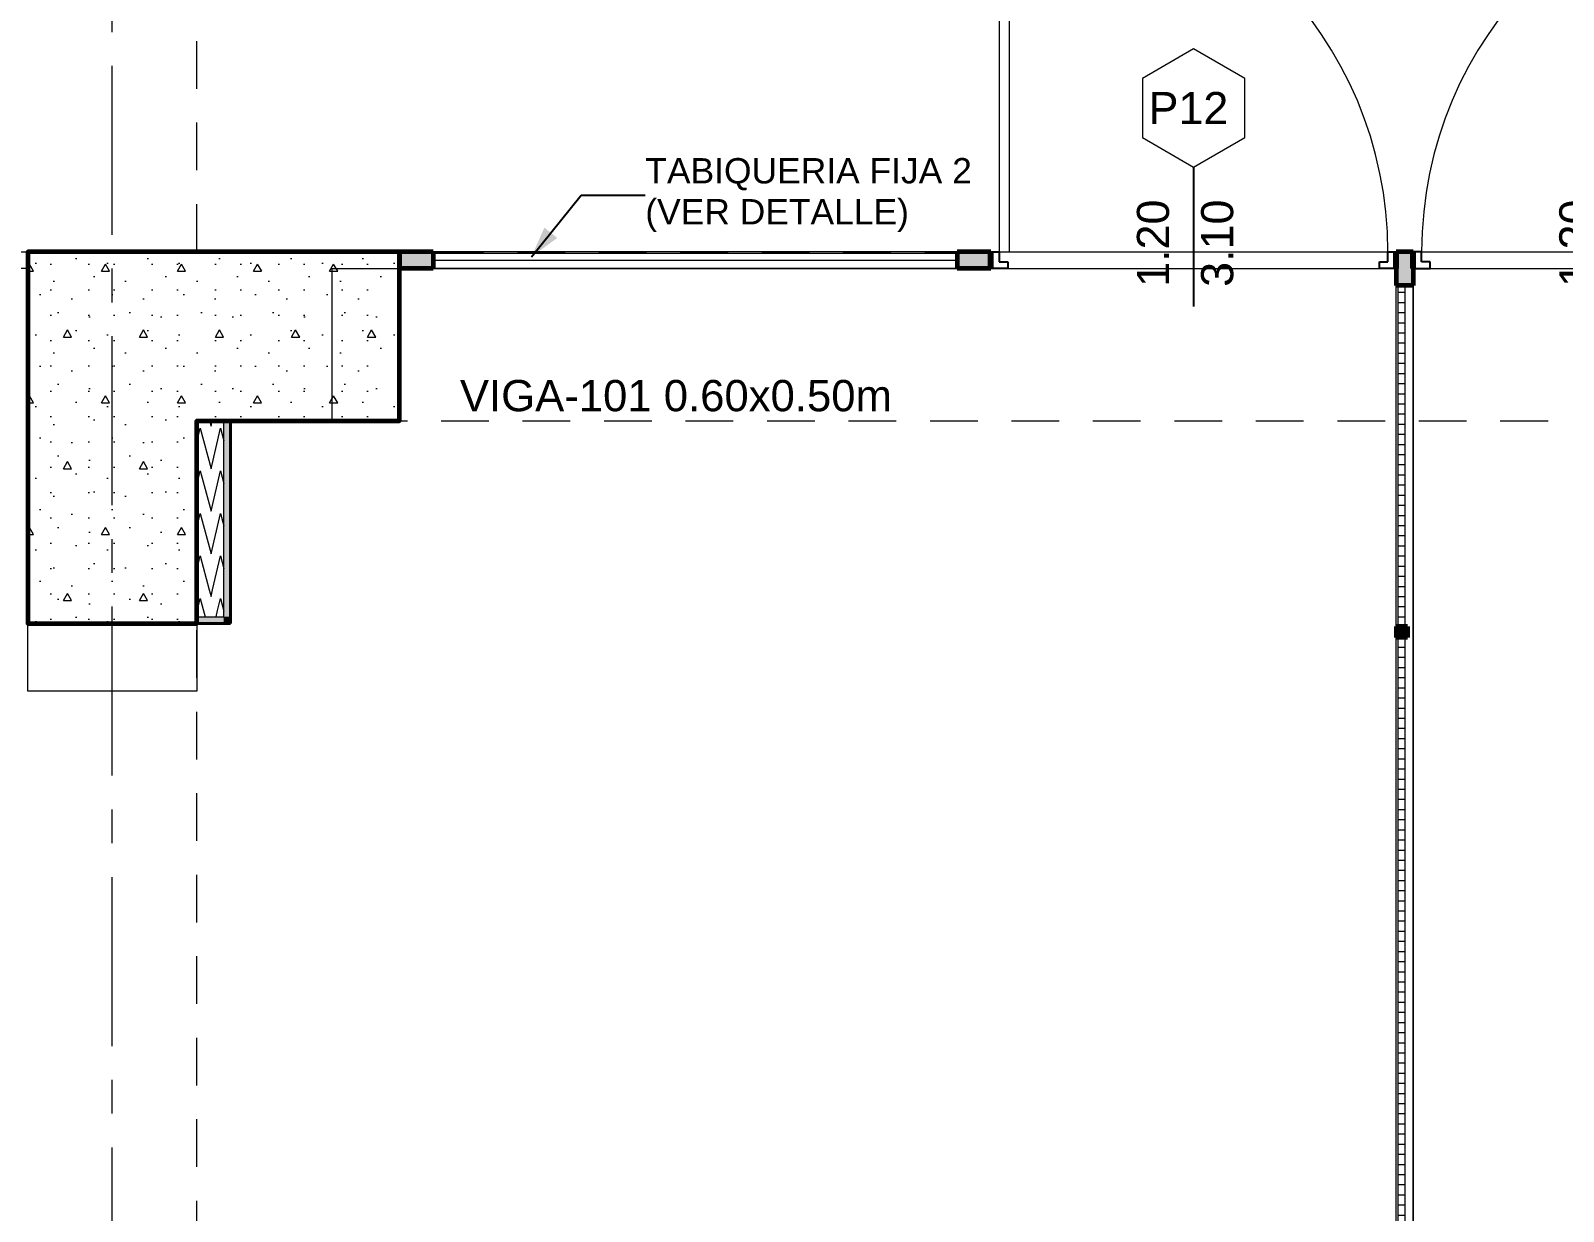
# Model space of a CAD drawing. Header units: inches. Extents: x -19 to 5698, y -728 to 92.
# Drawn here: x 208.078 to 212.614, y 14.561 to 18.054 of the extents above; entities that cross this region are included whole.
import ezdxf

# ---------------------------------------------------------------- set-up
doc = ezdxf.new("R2010")
doc.units = ezdxf.units.IN
doc.header["$MEASUREMENT"] = 0
doc.set_wipeout_variables(frame=1)
for name, pattern in [('HIDDEN', [0.375, 0.25, -0.125]), ('Hidden Line', [0.195611, 0.141111, -0.0545]), ('Punto & Raya', [0.65, 0.5, -0.075, 0, -0.075]), ('Wipeout_Contour', [1, 0, -1])]:
    doc.linetypes.add(name, pattern=pattern)
doc.layers.get('0').update_dxf_attribs({"color": 61})
doc.layers.add('00 conduct tomacorr', color=120, linetype='HIDDEN', lineweight=30)
for name, color, linetype in [('02 _ ARQ _ ALB _ Ejes Generales', 251, 'Continuous'), ('02 _ ARQ _ ALB _ Muros Interiores', 7, 'Continuous'), ('02 _ ARQ _ ZON _ Espacio.3D', 7, 'Continuous'), ('08 _ STR _ EXT _ 06 Columnas', 7, 'Continuous'), ('08 _ STR _ EXT _ 09 Vigas', 251, 'Continuous'), ('Acabado - Muros', 7, 'Continuous'), ('Estructura - 04 MURO', 7, 'Continuous'), ('Notas - Etiquetas', 7, 'Continuous')]:
    doc.layers.add(name, color=color, linetype=linetype)
doc.styles.add('Estilo_Generado_4', font='swisse.ttf')
doc.dimstyles.new('Estilo_Generado__8', dxfattribs={"dimtxt": 0.18, "dimasz": 0.0912, "dimexe": 0.18, "dimexo": 0.0625, "dimgap": 0, "dimtad": 0, "dimtih": 1, "dimtoh": 1, "dimdec": 4, "dimzin": 0, "dimdsep": 46, "dimcen": 0.09, "dimadec": 0, "dimazin": 0, "dimtfac": 1, "dimtdec": 4, "dimtmove": 0, "dimatfit": 3, "dimldrblk": 'ARROWHEAD_5', "dimfxl": 1, "dimtolj": 1, "dimtzin": 0, "dimarcsym": 0})
pattern_1 = [(0, (185.000038, 1e-08), (0, 0.03), [])]

# ---------------------------------------------------------------- blocks, each defined once
blk = doc.blocks.new('*X156', base_point=(1608.118, 0))
at = {"layer": 'Estructura - 04 MURO', "color": 9, "linetype": 'Continuous', "lineweight": 5}
for p, q in [((1631.7249, 16.3999), (1631.7302, 16.38)), ((1631.7302, 16.38), (1631.7348, 16.3999)), ((1631.7497, 16.3382), (1631.758, 16.3739)), ((1631.758, 16.3739), (1631.768, 16.3367))]:
    blk.add_line(p, q, dxfattribs=at)
blk = doc.blocks.new('*X157', base_point=(1608.118, 0))
at = {"layer": 'Estructura - 04 MURO', "color": 9, "linetype": 'Continuous', "lineweight": 5}
for p, q in [((1631.688, 16.3308), (1631.698, 16.3739)), ((1631.698, 16.3739), (1631.7125, 16.3199)), ((1631.7455, 16.3199), (1631.7497, 16.3382))]:
    blk.add_line(p, q, dxfattribs=at)
blk = doc.blocks.new('*X158', base_point=(1608.118, 0))
at = {"layer": 'Estructura - 04 MURO', "color": 9, "linetype": 'Continuous', "lineweight": 5}
for p, q in [((1631.688, 16.8348), (1631.698, 16.8779)), ((1631.698, 16.8779), (1631.7302, 16.758)), ((1631.7259, 16.9), (1631.7302, 16.884)), ((1631.7302, 16.884), (1631.7339, 16.9)), ((1631.7302, 16.758), (1631.758, 16.8779)), ((1631.758, 16.8779), (1631.768, 16.8407)), ((1631.688, 16.7088), (1631.698, 16.7519)), ((1631.698, 16.7519), (1631.7302, 16.632)), ((1631.7302, 16.632), (1631.758, 16.7519)), ((1631.758, 16.7519), (1631.768, 16.7147)), ((1631.688, 16.5828), (1631.698, 16.6259)), ((1631.698, 16.6259), (1631.7302, 16.506)), ((1631.7302, 16.506), (1631.758, 16.6259)), ((1631.758, 16.6259), (1631.768, 16.5887)), ((1631.688, 16.4568), (1631.698, 16.4999)), ((1631.698, 16.4999), (1631.7249, 16.3999)), ((1631.7348, 16.3999), (1631.758, 16.4999)), ((1631.758, 16.4999), (1631.768, 16.4627))]:
    blk.add_line(p, q, dxfattribs=at)
blk = doc.blocks.new('ARROWHEAD_5')
at = {"linetype": 'Continuous', "lineweight": 0}
blk.add_hatch(color=0, dxfattribs=at).paths.add_polyline_path([(-1, 0.2679), (0, 0), (-1, -0.2679)])
at = {"color": 0, "linetype": 'Continuous', "lineweight": 0}
blk.add_line((0, 0), (-1, 0), dxfattribs=at)

msp = doc.modelspace()

# ---------------------------------------------------------------- hatches: boundary and pattern name
at = {"layer": '08 _ STR _ EXT _ 06 Columnas', "linetype": 'Continuous', "lineweight": 9}
h = msp.add_hatch(dxfattribs=at)
h.set_pattern_fill('HORMIGÓN_EN_MASA_0002', style=0, pattern_type=2)
h.set_pattern_definition([(0, (185.00004, 1e-08), (0, 0.3897114), [0.024375, -0.200625]), (0, (185.11254, 0.19486), (0, 0.3897114), [0.024375, -0.200625]), (60, (185.00004, 1e-08), (-0.3375, 0.1948557), [0.024375, -0.200625]), (60, (185.22504, 1e-08), (-0.3375, 0.1948557), [0.024375, -0.200625]), (120, (185.0244, 1e-08), (0.3375, 0.1948557), [0.024375, -0.200625]), (120, (185.2494, 1e-08), (0.3375, 0.1948557), [0.024375, -0.200625]), (0, (185.00004, 0.0375), (0, 0.075), [0, -0.075, 0, -0.1125]), (45, (185.03754, 0.0375), (-0.053033, 0.053033), [0, -0.05625, 0, -0.09375])])
h.paths.add_polyline_path([(209.17, 17.4), (208.07, 17.4), (208.07, 16.2998), (208.57, 16.2999), (208.57, 16.9), (209.17, 16.9001)])
at = {"layer": 'Estructura - 04 MURO', "linetype": 'Continuous', "lineweight": 9}
for points in [[(208.67, 16.9), (208.65, 16.9), (208.65, 16.3199), (208.67, 16.3199)], [(208.65, 16.3199), (208.57, 16.3199), (208.57, 16.2999), (208.65, 16.2999)], [(208.67, 16.3199), (208.65, 16.3199), (208.67, 16.2999)], [(208.65, 16.2999), (208.67, 16.2999), (208.65, 16.3199)]]:
    msp.add_hatch(color=250, dxfattribs=at).paths.add_polyline_path(points)

# ---------------------------------------------------------------- linework, layer by layer
at = {"layer": '02 _ ARQ _ ALB _ Ejes Generales', "color": 251, "linetype": 'Punto & Raya', "lineweight": 13, "true_color": 0x636466}
msp.add_line((208.32, 3.05), (208.32, 44.9), dxfattribs=at)
at = {"layer": '02 _ ARQ _ ALB _ Muros Interiores', "color": 165, "linetype": 'Continuous', "lineweight": 15}
for p, q in [((210.945, 18.55), (210.945, 17.4)), ((210.975, 17.4), (210.975, 18.55)), ((210.945, 17.4), (210.975, 17.4))]:
    msp.add_line(p, q, dxfattribs=at)
at = {"layer": '02 _ ARQ _ ALB _ Muros Interiores', "color": 152, "linetype": 'Continuous', "lineweight": 25}
msp.add_line((211.52, 17.65), (211.52, 17.2375), dxfattribs=at)
at = {"layer": '02 _ ARQ _ ALB _ Muros Interiores', "color": 7, "linetype": 'Continuous', "lineweight": 80}
for p, q in [((210.92, 17.35), (210.92, 17.4)), ((210.92, 17.35), (210.92, 17.4)), ((210.92, 17.35), (210.92, 17.4)), ((212.12, 17.35), (212.12, 17.4)), ((212.12, 17.35), (212.12, 17.4)), ((212.12, 17.35), (212.12, 17.4)), ((212.17, 17.35), (212.17, 17.4)), ((212.17, 17.35), (212.17, 17.4)), ((212.17, 17.35), (212.17, 17.4))]:
    msp.add_line(p, q, dxfattribs=at)
at = {"layer": '02 _ ARQ _ ALB _ Muros Interiores', "color": 165, "linetype": 'Continuous', "lineweight": 25}
for p, q in [((210.92, 17.35), (210.92, 17.4)), ((210.92, 17.4), (210.945, 17.4)), ((210.945, 17.4), (210.945, 17.37)), ((212.095, 17.37), (212.095, 17.4)), ((212.095, 17.4), (212.12, 17.4)), ((212.12, 17.4), (212.12, 17.35)), ((212.195, 17.4), (212.17, 17.4)), ((212.17, 17.4), (212.17, 17.35)), ((212.195, 17.37), (212.195, 17.4)), ((210.97, 17.35), (210.92, 17.35)), ((210.945, 17.37), (210.97, 17.37)), ((210.97, 17.37), (210.97, 17.35)), ((212.07, 17.35), (212.07, 17.37)), ((212.07, 17.37), (212.095, 17.37)), ((212.12, 17.35), (212.07, 17.35)), ((212.17, 17.35), (212.22, 17.35)), ((212.22, 17.37), (212.195, 17.37)), ((212.22, 17.35), (212.22, 17.37))]:
    msp.add_line(p, q, dxfattribs=at)
at = {"layer": '02 _ ARQ _ ALB _ Muros Interiores', "color": 251, "linetype": 'Continuous', "lineweight": 13, "flags": 128}
msp.add_lwpolyline([(211.52, 18), (211.3685, 17.9125), (211.3685, 17.7375), (211.52, 17.65), (211.6716, 17.7375), (211.6716, 17.9125)], close=True, dxfattribs=at)
at = {"layer": '02 _ ARQ _ ALB _ Muros Interiores', "color": 165, "linetype": 'Continuous', "lineweight": 15}
for centre, start, end in [((210.945, 17.4), 0, 90), ((213.345, 17.4), 90, 180)]:
    msp.add_arc(centre, 1.15, start, end, dxfattribs=at)
at = {"layer": '02 _ ARQ _ ZON _ Espacio.3D', "color": 254, "linetype": 'Continuous', "lineweight": 0, "flags": 128}
msp.add_lwpolyline([(205.07, 17.4), (229.57, 17.4), (229.57, 16.25), (230.77, 16.25), (230.77, 15.5372), (232.42, 15.5372), (232.42, 15.1499), (233.32, 15.1499), (233.3204, 17.1), (232.82, 17.1), (232.82, 19.05), (230.67, 19.05), (230.67, 20.35), (231.67, 20.35), (231.67, 22.25), (231.17, 22.25), (231.17, 22.7), (231.67, 22.7), (231.67, 24.4), (231.17, 24.4), (231.17, 24.85), (231.67, 24.85), (231.67, 29.7), (208.07, 29.7)], dxfattribs=at)
for points in [[(208.57, 16.1), (208.07, 16.1), (208.07, 17.35), (205.07, 17.35), (205.07, 6.45), (207.5228, 6.4503), (207.5228, 7.7), (207.7528, 7.7), (208.07, 7.7), (208.07, 8.1), (208.57, 8.1), (208.57, 7.2), (207.6661, 7.2), (207.6661, 6.45), (212.1198, 6.45), (212.1198, 7.7005), (212.1198, 17.3498), (208.97, 17.3498), (208.97, 16.9001), (208.57, 16.9)], [(212.17, 7.7005), (212.2252, 7.7005), (212.225, 6.2005), (216.8495, 6.1997), (216.8495, 7.6997), (217.0795, 7.6996), (217.0796, 7.6996), (217.0795, 7.35), (219.2295, 7.35), (219.2295, 17.15), (215.57, 17.15), (215.57, 16.9), (215.57, 16.5), (215.07, 16.5), (215.07, 16.9), (215.07, 17.3496), (212.17, 17.3496)]]:
    msp.add_lwpolyline(points, close=True, dxfattribs=at)
at = {"layer": '08 _ STR _ EXT _ 06 Columnas', "color": 7, "linetype": 'Continuous', "lineweight": 60, "flags": 128}
msp.add_lwpolyline([(209.17, 17.4), (208.07, 17.4), (208.07, 16.2998), (208.57, 16.2999), (208.57, 16.9), (209.17, 16.9001)], close=True, dxfattribs=at)
at = {"layer": '08 _ STR _ EXT _ 09 Vigas', "color": 251, "linetype": 'Hidden Line', "lineweight": 13, "true_color": 0x636466}
for p, q in [((208.57, 17.4), (208.57, 29.7)), ((208.57, 16.9), (215.07, 16.9)), ((208.57, 7.7), (208.57, 16.9))]:
    msp.add_line(p, q, dxfattribs=at)
at = {"layer": 'Acabado - Muros', "color": 7, "linetype": 'Continuous', "lineweight": 60}
for p, q in [((209.17, 17.4), (209.17, 17.35)), ((210.92, 17.4), (210.92, 17.35)), ((212.17, 17.4), (212.12, 17.4))]:
    msp.add_line(p, q, dxfattribs=at)
at = {"layer": 'Estructura - 04 MURO', "color": 143, "linetype": 'Continuous', "lineweight": 5}
for p, q in [((208.65, 16.3999), (208.65, 16.9)), ((208.65, 16.3199), (208.65, 16.3999)), ((208.65, 16.3199), (208.65, 16.3999)), ((208.57, 16.3199), (208.65, 16.3199))]:
    msp.add_line(p, q, dxfattribs=at)
at = {"layer": 'Estructura - 04 MURO', "color": 7, "linetype": 'Continuous', "lineweight": 40, "flags": 128}
for points in [[(208.67, 16.9), (208.65, 16.9)], [(208.67, 16.3199), (208.67, 16.9)], [(208.57, 16.2999), (208.67, 16.2999)], [(208.67, 16.2999), (208.67, 16.3199)]]:
    msp.add_lwpolyline(points, dxfattribs=at)

# ---------------------------------------------------------------- block references
at = {"layer": 'Estructura - 04 MURO', "color": 7, "lineweight": 80}
for name in ['*X158', '*X156', '*X157']:
    msp.add_blockref(name, (185, 0), dxfattribs=at)

# ---------------------------------------------------------------- texts
at = {"layer": '02 _ ARQ _ ALB _ Muros Interiores', "color": 5, "lineweight": 25, "insert": (211.3867, 17.7775), "char_height": 0.095, "attachment_point": 7, "style": 'Estilo_Generado_4'}
msp.add_mtext('\\A1;{\\pql;\\pt0;\\fSwis721 Ex BT|b0|i0|c0|p34;P12\\fSwis721 Ex BT|b0|i0|c0|p34;\\fSwis721 Ex BT|b0|i0|c0|p34;\\fSwis721 Ex BT|b0|i0|c0|p34;}', dxfattribs=at)
at = {"layer": '02 _ ARQ _ ALB _ Muros Interiores', "color": 5, "lineweight": 25, "char_height": 0.095, "attachment_point": 7, "rotation": 90, "style": 'Estilo_Generado_4'}
for s, insert in [('\\A1;{\\pql;\\pt0;\\fSwis721 Ex BT|b0|i0|c0|p34;1.20\\fSwis721 Ex BT|b0|i0|c0|p34;\\A1{\\H.66x;\\S^  ;}\\fSwis721 Ex BT|b0|i0|c0|p34;\\fSwis721 Ex BT|b0|i0|c0|p34;}', (211.475, 17.296)), ('\\A1;{\\pql;\\pt0;\\fSwis721 Ex BT|b0|i0|c0|p34;3.10\\fSwis721 Ex BT|b0|i0|c0|p34;\\A1{\\H.66x;\\S^  ;}\\fSwis721 Ex BT|b0|i0|c0|p34;\\fSwis721 Ex BT|b0|i0|c0|p34;}', (211.665, 17.296)), ('\\A1;{\\pql;\\pt0;\\fSwis721 Ex BT|b0|i0|c0|p34;1.20\\fSwis721 Ex BT|b0|i0|c0|p34;\\A1{\\H.66x;\\S^  ;}\\fSwis721 Ex BT|b0|i0|c0|p34;\\fSwis721 Ex BT|b0|i0|c0|p34;}', (212.725, 17.296))]:
    msp.add_mtext(s, dxfattribs=dict(at, insert=insert))
at = {"layer": 'Notas - Etiquetas', "color": 171, "linetype": 'Continuous', "lineweight": 13, "insert": (209.8975, 17.5676), "char_height": 0.075, "width": 0.98503, "attachment_point": 4, "rotation": 359.9999, "line_spacing_factor": 0.969465, "style": 'Estilo_Generado_4'}
msp.add_mtext('\\A1;{\\pql;\\fSwis721 Ex BT|b0|i0|c0|p34;TABIQUERIA FIJA 2 (VER DETALLE)\\fSwis721 Ex BT|b0|i0|c0|p34; }', dxfattribs=at)
at = {"layer": 'Notas - Etiquetas', "color": 171, "linetype": 'Continuous', "lineweight": 13, "insert": (209.3488, 16.9267), "char_height": 0.0925, "attachment_point": 7, "style": 'Estilo_Generado_4'}
msp.add_mtext('\\A1;{\\pql;\\fSwis721 Ex BT|b0|i0|c0|p34;VIGA-101\\fSwis721 Ex BT|b0|i0|c0|p34; \\fSwis721 Ex BT|b0|i0|c0|p34;0.60\\fSwis721 Ex BT|b0|i0|c0|p34;x\\fSwis721 Ex BT|b0|i0|c0|p34;0.50\\fSwis721 Ex BT|b0|i0|c0|p34;m}', dxfattribs=at)

# ---------------------------------------------------------------- leaders
at = {"layer": 'Notas - Etiquetas', "color": 144, "linetype": 'Continuous', "lineweight": 13, "annotation_type": 0, "has_hookline": 1, "hookline_direction": 0, "text_width": 2.0495}
msp.add_leader([(205.8868, 16.6753), (205.8868, 16.1821), (206.07, 16.1821)], dimstyle='Estilo_Generado__8', dxfattribs=at)

# ---------------------------------------------------------------- next in the draw order: wipeouts: each hides what was drawn before it
at = {"color": 254, "linetype": 'Wipeout_Contour', "lineweight": 0, "ltscale": 6533.022094}
msp.add_wipeout([(209.27, 17.4), (209.27, 17.35), (210.82, 17.35), (210.82, 17.4)], dxfattribs=at).dxf.layer = 'Acabado - Muros'
at = {"color": 254, "linetype": 'Wipeout_Contour', "lineweight": 0, "ltscale": 9811.730103}
msp.add_wipeout([(212.12, 16.2584), (212.12, 14.1249), (212.17, 14.1249), (212.17, 16.2749), (212.153, 16.2749), (212.153, 16.2584)], dxfattribs=at).dxf.layer = 'Acabado - Muros'

# ---------------------------------------------------------------- next in the draw order: linework, layer by layer
at = {"layer": 'Acabado - Muros', "color": 7, "linetype": 'Continuous', "lineweight": 60}
for p, q in [((209.27, 17.35), (209.17, 17.35)), ((210.92, 17.35), (210.82, 17.35))]:
    msp.add_line(p, q, dxfattribs=at)
at = {"layer": 'Acabado - Muros', "color": 251, "linetype": 'Continuous', "lineweight": 13, "flags": 128}
for points in [[(210.82, 17.4), (209.27, 17.4)], [(210.82, 17.35), (209.27, 17.35)]]:
    msp.add_lwpolyline(points, dxfattribs=at)

# ---------------------------------------------------------------- next in the draw order: wipeouts: each hides what was drawn before it
at = {"color": 254, "linetype": 'Wipeout_Contour', "lineweight": 0, "ltscale": 9811.772295}
msp.add_wipeout([(212.17, 17.3), (212.12, 17.3), (212.12, 16.2914), (212.153, 16.2914), (212.153, 16.2749), (212.17, 16.2749)], dxfattribs=at).dxf.layer = 'Acabado - Muros'

# ---------------------------------------------------------------- next in the draw order: linework, layer by layer
at = {"layer": 'Acabado - Muros', "color": 7, "linetype": 'Continuous', "lineweight": 60}
msp.add_line((212.17, 17.4), (212.17, 17.3), dxfattribs=at)
at = {"layer": 'Acabado - Muros', "color": 251, "linetype": 'Continuous', "lineweight": 13, "flags": 128}
for points in [[(212.12, 16.2914), (212.12, 17.3)], [(212.17, 14.1249), (212.17, 16.2749), (212.17, 17.3)], [(212.12, 14.1249), (212.12, 16.2584)]]:
    msp.add_lwpolyline(points, dxfattribs=at)

# ---------------------------------------------------------------- next in the draw order: wipeouts: each hides what was drawn before it
at = {"color": 254, "linetype": 'Wipeout_Contour', "lineweight": 0, "ltscale": 6533.022519}
msp.add_wipeout([(209.27, 17.395), (209.27, 17.375), (210.82, 17.375), (210.82, 17.395)], dxfattribs=at).dxf.layer = 'Acabado - Muros'

# ---------------------------------------------------------------- next in the draw order: hatches: boundary and pattern name
at = {"layer": 'Acabado - Muros', "linetype": 'Continuous', "lineweight": 0}
for points in [[(209.27, 17.4), (209.17, 17.4), (209.17, 17.35), (209.27, 17.35)], [(210.82, 17.4), (210.82, 17.35), (210.92, 17.35), (210.92, 17.4)]]:
    msp.add_hatch(color=254, dxfattribs=at).paths.add_polyline_path(points)

# ---------------------------------------------------------------- next in the draw order: linework, layer by layer
at = {"layer": '00 conduct tomacorr'}
msp.add_arc((190.7661, -81.8041), 103.0428, 74.311515, 82.657289, dxfattribs=at)
at = {"layer": '08 _ STR _ EXT _ 09 Vigas', "color": 251, "linetype": 'Hidden Line', "lineweight": 13, "true_color": 0x636466}
msp.add_line((194.57, 17.4), (215.07, 17.4), dxfattribs=at)
at = {"layer": 'Acabado - Muros', "color": 7, "linetype": 'Continuous', "lineweight": 60}
for p, q in [((209.27, 17.4), (209.17, 17.4)), ((209.27, 17.4), (209.27, 17.35)), ((210.82, 17.4), (210.82, 17.35)), ((210.92, 17.4), (210.82, 17.4))]:
    msp.add_line(p, q, dxfattribs=at)
at = {"layer": 'Acabado - Muros', "color": 7, "linetype": 'Continuous', "lineweight": 13, "flags": 128}
msp.add_lwpolyline([(209.27, 17.395), (209.27, 17.375), (210.82, 17.375), (210.82, 17.395)], close=True, dxfattribs=at)

# ---------------------------------------------------------------- next in the draw order: leaders
at = {"layer": 'Notas - Etiquetas', "color": 144, "linetype": 'Continuous', "lineweight": 13, "annotation_type": 0, "has_hookline": 1, "hookline_direction": 0, "text_width": 0.965, "horizontal_direction": (1, -1e-06, 0)}
msp.add_leader([(209.5606, 17.385), (209.7078, 17.5676), (209.8975, 17.5676)], dimstyle='Estilo_Generado__8', dxfattribs=at)

# ---------------------------------------------------------------- next in the draw order: wipeouts: each hides what was drawn before it
at = {"color": 254, "linetype": 'Wipeout_Contour', "lineweight": 0, "ltscale": 6541.357756}
msp.add_wipeout([(212.125, 17.3), (212.125, 16.2914), (212.145, 16.2914), (212.145, 17.3)], dxfattribs=at).dxf.layer = 'Acabado - Muros'
at = {"color": 254, "linetype": 'Wipeout_Contour', "lineweight": 0, "ltscale": 6541.296082}
msp.add_wipeout([(212.125, 16.2584), (212.125, 14.1249), (212.145, 14.1249), (212.145, 16.2584)], dxfattribs=at).dxf.layer = 'Acabado - Muros'

# ---------------------------------------------------------------- next in the draw order: hatches: boundary and pattern name
at = {"layer": 'Acabado - Muros', "linetype": 'Continuous', "lineweight": 0}
for points in [[(212.12, 17.3), (212.17, 17.3), (212.17, 17.4), (212.12, 17.4)], [(212.153, 16.2914), (212.12, 16.2914), (212.12, 16.2584), (212.153, 16.2584)]]:
    msp.add_hatch(color=254, dxfattribs=at).paths.add_polyline_path(points)
h = msp.add_hatch(dxfattribs=at)
h.set_pattern_fill('CONTRACHAPADO_0002', color=254, style=0, pattern_type=2)
h.set_pattern_definition(pattern_1)
h.paths.add_polyline_path([(212.125, 17.3), (212.125, 16.2914), (212.145, 16.2914), (212.145, 17.3)])
h = msp.add_hatch(dxfattribs=at)
h.set_pattern_fill('CONTRACHAPADO_0002', color=254, style=0, pattern_type=2)
h.set_pattern_definition(pattern_1)
h.paths.add_polyline_path([(212.125, 16.2584), (212.125, 14.1249), (212.145, 14.1249), (212.145, 16.2584)])

# ---------------------------------------------------------------- next in the draw order: linework, layer by layer
at = {"layer": 'Acabado - Muros', "color": 7, "linetype": 'Continuous', "lineweight": 60}
for p, q in [((212.12, 17.4), (212.12, 17.3)), ((212.17, 17.3), (212.12, 17.3)), ((212.12, 16.2914), (212.12, 16.2584)), ((212.153, 16.2914), (212.12, 16.2914)), ((212.153, 16.2914), (212.153, 16.2584)), ((212.153, 16.2584), (212.12, 16.2584))]:
    msp.add_line(p, q, dxfattribs=at)
at = {"layer": 'Acabado - Muros', "color": 7, "linetype": 'Continuous', "lineweight": 13, "flags": 128}
for points in [[(212.125, 17.3), (212.145, 17.3), (212.145, 16.2914), (212.125, 16.2914)], [(212.125, 16.2584), (212.145, 16.2584), (212.145, 14.1249), (212.125, 14.1249)]]:
    msp.add_lwpolyline(points, close=True, dxfattribs=at)

doc.saveas('drawing.dxf')
